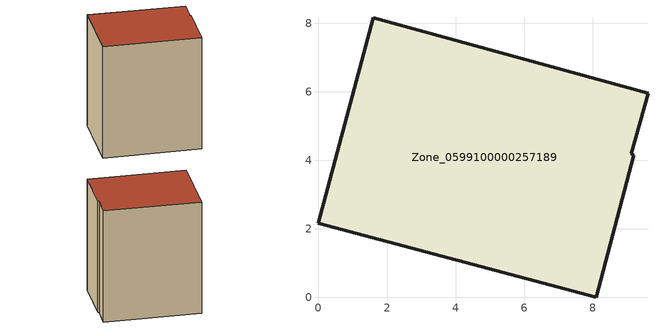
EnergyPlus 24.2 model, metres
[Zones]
Zone_0599100000257189
 floor ground (C_G): 8.1,0 0,2.16 1.6,8.17 9.62,5.97 9.12,4.2 9.2,4.15 z0
 wall outside (C_F): 0,2.16 8.1,0 9.2,4.15 9.12,4.2 9.62,5.97 1.6,8.17 0,2.16 z0:10.22
 roof outside (C_R): 9.62,5.97 1.6,8.17 0,2.16 8.1,0 9.2,4.15 9.12,4.2 z10.22
[BUILDING]
Pand.0599100000257189: North Axis=0; Terrain=City; Loads Convergence Tolerance Value=0.04; Temperature Convergence Tolerance Value=0.4; Solar Distribution=FullExterior; Maximum Number of Warmup Days=25; Minimum Number of Warmup Days=1
[Site:Location]
Rotterdam.The.Hague.AP_ZH_NLD Design_Conditions: Latitude=51.96; Longitude=4.45; Time Zone=1; Elevation=-4.5
[SITE:GROUNDTEMPERATURE:BUILDINGSURFACE]
18, 18, 18, 18, 18, 18, 18, 18, 18, 18, 18, 18
[MATERIAL] Thermal Absorptance=0.9; Solar Absorptance=0.7; Visible Absorptance=0.7
Name | Roughness | Thickness | Conductivity | Density | Specific Heat
G.TI.1946-1964 | MediumSmooth | 0.15 | 1 | 540 | 1210
F.TI.1946-1964 | Rough | 0.3 | 0.857143 | 1920 | 840
R.TI.1946-1964 | MediumRough | 0.2 | 0.277778 | 1500 | 1000
[CONSTRUCTION]
C_G: G.TI.1946-1964
C_F: F.TI.1946-1964
C_R: R.TI.1946-1964
[ZONE]
Zone_0599100000257189: Type=1; Multiplier=1; Ceiling Height=Autocalculate; Volume=Autocalculate; Floor Area=autocalculate; Part of Total Floor Area=Yes
[ZONEINFILTRATION:DESIGNFLOWRATE]
Infil_Zone_0599100000257189: Zone or ZoneList or Space or SpaceList=Zone_0599100000257189; Schedule=AlwaysOn; Design Flow Rate Calculation Method=Flow/Area; Flow Rate per Floor Area=0.003; Constant Term Coefficient=1; Temperature Term Coefficient=0; Velocity Term Coefficient=0; Velocity Squared Term Coefficient=0
[HVACTEMPLATE:ZONE:IDEALLOADSAIRSYSTEM]
Zone_0599100000257189: Maximum Heating Supply Air Temperature=50; Minimum Cooling Supply Air Temperature=13; Maximum Heating Supply Air Humidity Ratio=0.0156; Minimum Cooling Supply Air Humidity Ratio=0.0077; Heating Limit=NoLimit; Cooling Limit=NoLimit; Dehumidification Control Type=ConstantSensibleHeatRatio; Cooling Sensible Heat Ratio=0.7; Dehumidification Setpoint=60; Humidification Control Type=None; Humidification Setpoint=30; Outdoor Air Method=None; Outdoor Air Flow Rate per Person=0.00944; Outdoor Air Flow Rate per Zone Floor Area=0; Outdoor Air Flow Rate per Zone=0; Demand Controlled Ventilation Type=None; Outdoor Air Economizer Type=NoEconomizer; Heat Recovery Type=None; Sensible Heat Recovery Effectiveness=0.7; Latent Heat Recovery Effectiveness=0.65
[ZONECONTROL:THERMOSTAT]
ThermostatControl_Zone_0599100000257189: Zone or ZoneList=Zone_0599100000257189; Control Type Schedule=DualSetpointControlType; Control 1=Thermostat_Zone_0599100000257189; Temperature Difference Between Cutout And Setpoint=0
[THERMOSTATSETPOINT:DUALSETPOINT]
Thermostat_Zone_0599100000257189: Heating Setpoint Temperature Schedule=HeatingSetpoint_Zone_0599100000257189; Cooling Setpoint Temperature Schedule=CoolingSetpoint_Zone_0599100000257189
[SCHEDULE:COMPACT]
HeatingSetpoint_Zone_0599100000257189: Through: 12/31, For: AllDays, Until: 24:00, 21
CoolingSetpoint_Zone_0599100000257189: Through: 12/31, For: AllDays, Until: 24:00, 24
DualSetpointControlType: Through: 12/31, For: AllDays, Until: 24:00, 4
AlwaysOn: Through: 12/31, For: AllDays, Until: 24:00, 1
